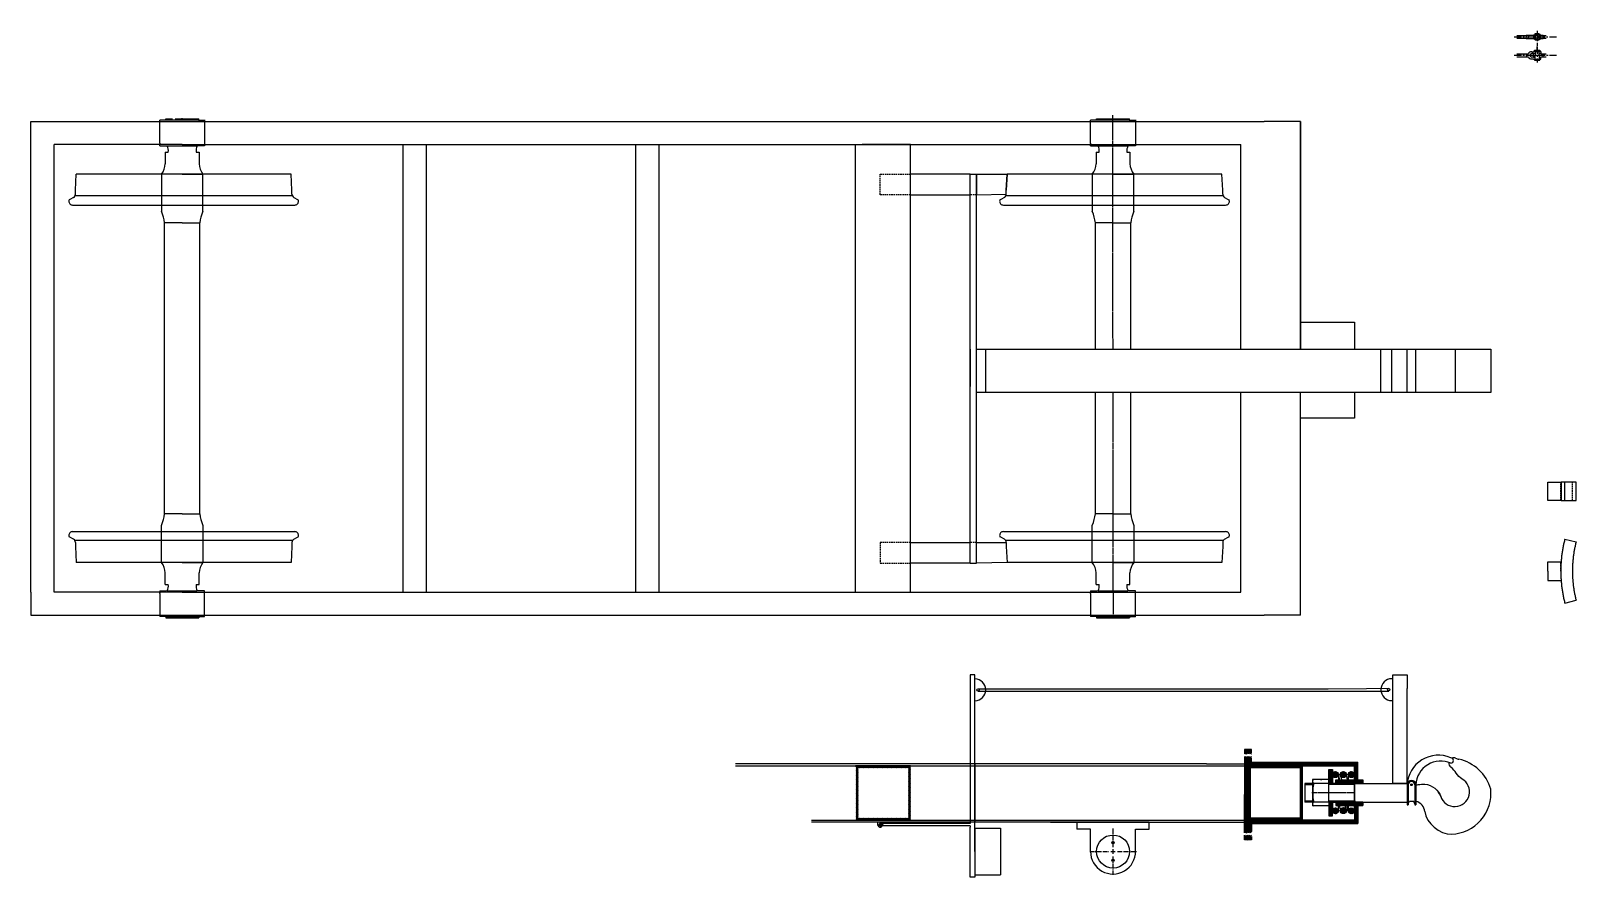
# Model space of a CAD drawing. Header units: millimetres. Extents: x 0 to 32767, y -6628 to 8132.
# Drawn here: x 26127 to 32767, y 2219 to 5857 of the extents above; entities that cross this region are included whole.
import ezdxf

# ---------------------------------------------------------------- set-up
doc = ezdxf.new("R2010")
doc.units = ezdxf.units.MM
for name, pattern in [('ACISOTGL', [3, 2, -1]), ('ACISOWELD', [3, 2, -1]), ('AM_ISO02W050x2', [3.75, 3, -0.75]), ('AM_ISO08W050', [18, 12, -1.5, 3, -1.5]), ('Amconstr', [9999, 9999, 0]), ('CENTER', [50.8, 31.75, -6.35, 6.35, -6.35]), ('CENTER2', [28.575, 19.05, -3.175, 3.175, -3.175]), ('HIDDEN', [9.525, 6.35, -3.175])]:
    doc.linetypes.add(name, pattern=pattern)
doc.layers.add('AM_7', color=4, linetype='AM_ISO08W050', lineweight=25)
doc.layers.add('AM_8', color=1, linetype='Continuous', lineweight=25)
pattern_1 = [(45, (23104.103, 2191.581), (-2.8284271, 2.8284271), [])]

# ---------------------------------------------------------------- blocks, each defined once
blk = doc.blocks.new('*U53')
at = {"color": 0, "linetype": 'CENTER2', "transparency": 16777216}
for p, q in [((0, 19.3), (0, 100.2)), ((-100.2, 0), (-19.3, 0)), ((19.3, 0), (100.2, 0)), ((0, -100.2), (0, -19.3))]:
    blk.add_line(p, q, dxfattribs=at)
at = {"color": 0, "linetype": 'Continuous', "transparency": 16777216}
for p, q in [((-9.7, 0), (9.7, 0)), ((0, -9.7), (0, 9.7))]:
    blk.add_line(p, q, dxfattribs=at)
blk = doc.blocks.new('*U52')
at = {"color": 0, "linetype": 'CENTER2', "transparency": 16777216}
for p, q in [((-13.5, 0), (-2, 0)), ((0, 2), (0, 13.5)), ((2, 0), (13.5, 0)), ((0, -13.5), (0, -2))]:
    blk.add_line(p, q, dxfattribs=at)
at = {"color": 0, "linetype": 'Continuous', "transparency": 16777216}
for p, q in [((-1, 0), (1, 0)), ((0, -1), (0, 1))]:
    blk.add_line(p, q, dxfattribs=at)

msp = doc.modelspace()

# ---------------------------------------------------------------- hatches: boundary and pattern name
at = {"layer": 'AM_8', "true_color": 0x136734}
h = msp.add_hatch(dxfattribs=at)
h.set_pattern_fill('_U', color=116, scale=4, angle=138, style=0, pattern_type=0)
h.set_pattern_definition([(138, (23197.35, 2243.925), (-2.6765224, -2.9725793), [])])
h.paths.add_polyline_path([(31357.577, 2768.167), (31342.577, 2768.167), (31342.577, 2748.723), (31357.577, 2748.723)])
h.paths.add_polyline_path([(31357.577, 2399.01), (31342.577, 2399.01), (31342.577, 2379.567), (31357.577, 2379.567)])
h.paths.add_polyline_path([(31342.577, 2737.61), (31342.577, 2410.123), (31357.577, 2410.123), (31357.577, 2737.61)])
h = msp.add_hatch(dxfattribs=at)
h.set_pattern_fill('_U', color=116, scale=4, angle=45, style=0, pattern_type=0)
h.set_pattern_definition([(45, (17847.157, 2302.8926), (-2.8284271, 2.8284271), [])])
h.paths.add_polyline_path([(31814.277, 2637.067), (31734.811, 2637.067), (31734.811, 2622.067), (31814.277, 2622.067)], flags=17)
h.paths.add_polyline_path([(31814.277, 2542.067), (31734.811, 2542.067), (31734.811, 2527.135), (31814.277, 2527.135), (31814.277, 2528.217)])
h.paths.add_polyline_path([(31372.577, 2768.167), (31357.577, 2768.167), (31357.577, 2748.723), (31368.949, 2748.723), (31370.763, 2748.723), (31372.577, 2748.723), (31372.577, 2754.089)])
h.paths.add_polyline_path([(31372.577, 2393.645), (31372.577, 2399.01), (31370.763, 2399.01), (31368.949, 2399.01), (31357.577, 2399.01), (31357.577, 2379.567), (31372.577, 2379.567)])
h.paths.add_polyline_path([(31829.291, 2527.135), (31851.332, 2527.135), (31851.332, 2542.067), (31814.277, 2542.067), (31814.277, 2491.067), (31814.277, 2465.267), (31591.177, 2465.267), (31586.877, 2465.267), (31357.577, 2465.267), (31357.577, 2410.123), (31368.949, 2410.123), (31370.763, 2410.123), (31372.577, 2410.123), (31372.577, 2415.489), (31372.577, 2450.267), (31829.291, 2450.267)])
h.paths.add_polyline_path([(31814.277, 2698.067), (31814.277, 2622.067), (31814.291, 2622.067), (31851.332, 2622.067), (31851.332, 2637.067), (31829.291, 2637.067), (31829.291, 2713.07), (31372.577, 2713.07), (31372.577, 2737.61), (31357.577, 2737.61), (31357.577, 2698.067)])
at = {"layer": 'AM_8'}
h = msp.add_hatch(dxfattribs=at)
h.set_pattern_fill('_U', color=256, scale=2.5, angle=45, style=0, pattern_type=0)
h.set_pattern_definition([(45, (16162.57, 2301.875), (-1.76776695, 1.76776695), [])])
h.paths.add_polyline_path([(29672.99, 2464.249), (29677.29, 2464.249), (29850.69, 2464.249), (29906.59, 2464.249), (29906.59, 2697.049), (29672.99, 2697.049)])
h.paths.add_polyline_path([(29897.99, 2472.849), (29681.59, 2472.849), (29681.59, 2689.249), (29897.99, 2689.249)], flags=16)
h = msp.add_hatch(dxfattribs=at)
h.set_pattern_fill('_U', color=256, scale=2.5, angle=45, style=0, pattern_type=0)
h.set_pattern_definition([(45, (17847.1571, 2302.8926), (-1.76776695, 1.76776695), [])])
h.paths.add_polyline_path([(31357.577, 2465.267), (31361.877, 2465.267), (31535.277, 2465.267), (31591.177, 2465.267), (31591.177, 2698.067), (31357.577, 2698.067)])
h.paths.add_polyline_path([(31582.577, 2473.867), (31366.177, 2473.867), (31366.177, 2690.267), (31582.577, 2690.267)], flags=16)
h = msp.add_hatch(dxfattribs=at)
h.set_pattern_fill('_U', color=256, scale=2.5, angle=45, style=0, pattern_type=0)
h.set_pattern_definition([(45, (23104.103, 2191.581), (-1.76776695, 1.76776695), [])])
h.paths.add_polyline_path([(31719.811, 2542.067), (31704.811, 2542.067), (31704.811, 2482.067), (31719.811, 2482.067)])
h.paths.add_polyline_path([(31704.811, 2682.067), (31704.811, 2622.067), (31713.811, 2622.067), (31719.811, 2622.067), (31719.811, 2682.067)])
h = msp.add_hatch(dxfattribs=at)
h.set_pattern_fill('_U', color=256, scale=4, angle=45, style=0, pattern_type=0)
h.set_pattern_definition(pattern_1)
edge = h.paths.add_edge_path()
edge.add_arc((31732.811, 2660.067), 13, 180, 537.0774506)
edge.add_arc((31732.811, 2660.067), 13, 177.0774506, 180)
h = msp.add_hatch(dxfattribs=at)
h.set_pattern_fill('_U', color=256, scale=4, angle=45, style=0, pattern_type=0)
h.set_pattern_definition(pattern_1)
edge = h.paths.add_edge_path()
edge.add_arc((31767.044, 2660.067), 13, 191.4591559, 513.5953987)
edge.add_arc((31767.044, 2660.067), 13, 153.5953987, 191.4591559)
edge = h.paths.add_edge_path()
edge.add_arc((31801.277, 2660.067), 13, 0, 360)
edge = h.paths.add_edge_path()
edge.add_arc((31801.277, 2504.067), 13, 0, 360)
edge = h.paths.add_edge_path()
edge.add_arc((31767.044, 2505.217), 13, 0, 360)
edge = h.paths.add_edge_path()
edge.add_arc((31732.811, 2504.067), 13, 0, 360)

# ---------------------------------------------------------------- linework, layer by layer
at = {"linetype": 'CENTER'}
for p, q in [((32599.652, 5857.326), (32599.652, 5792.639)), ((32500.373, 5831.82), (32683.199, 5831.82)), ((32599.845, 5773.76), (32599.845, 5789.843)), ((32599.845, 5789.843), (32599.845, 5722.03)), ((32500.567, 5752.278), (32683.393, 5752.278)), ((32587.845, 5768.778), (32587.845, 5773.76)), ((32587.845, 5773.76), (32611.845, 5773.76)), ((32587.845, 5735.778), (32587.845, 5730.795)), ((32587.845, 5730.795), (32611.845, 5730.795)), ((32591.845, 5768.778), (32591.845, 5752.278)), ((32591.845, 5752.278), (32607.845, 5752.278)), ((32591.845, 5735.778), (32591.845, 5752.278)), ((32591.845, 5752.278), (32607.845, 5752.278)), ((32607.845, 5752.278), (32607.845, 5768.778)), ((32607.845, 5752.278), (32607.845, 5735.778)), ((32611.845, 5773.76), (32611.845, 5768.778)), ((32611.845, 5730.795), (32611.845, 5735.778))]:
    msp.add_line(p, q, dxfattribs=at)
for p, q in [((32511.928, 5837.82), (32553.308, 5837.82)), ((32511.928, 5825.82), (32553.308, 5825.82)), ((32553.308, 5838.42), (32562.109, 5838.42)), ((32553.308, 5838.42), (32553.308, 5831.82)), ((32553.308, 5825.22), (32553.308, 5831.82)), ((32553.308, 5825.22), (32562.109, 5825.22)), ((32562.109, 5838.42), (32562.109, 5831.82)), ((32562.109, 5838.42), (32585.076, 5838.42)), ((32562.109, 5825.22), (32562.109, 5831.82)), ((32562.109, 5825.22), (32585.076, 5825.22)), ((32614.227, 5838.42), (32625.54, 5838.42)), ((32614.227, 5825.22), (32625.54, 5825.22)), ((32625.54, 5838.42), (32625.54, 5831.82)), ((32625.54, 5831.82), (32625.54, 5837.82)), ((32625.54, 5837.82), (32638.19, 5837.82)), ((32625.54, 5825.22), (32625.54, 5831.82)), ((32625.54, 5831.82), (32625.54, 5825.82)), ((32625.54, 5825.82), (32638.19, 5825.82)), ((32512.122, 5758.278), (32553.502, 5758.278)), ((32512.122, 5746.278), (32553.502, 5746.278)), ((32553.502, 5752.278), (32553.502, 5758.878)), ((32553.502, 5758.878), (32562.302, 5758.878)), ((32553.502, 5752.278), (32553.502, 5745.678)), ((32553.502, 5745.678), (32562.302, 5745.678)), ((32576.327, 5767.778), (32583.845, 5767.778)), ((32583.845, 5759.778), (32576.327, 5759.778)), ((32583.845, 5744.778), (32576.327, 5744.778)), ((32576.327, 5736.778), (32583.845, 5736.778)), ((32583.845, 5767.778), (32583.845, 5768.778)), ((32583.845, 5768.778), (32615.845, 5768.778)), ((32583.845, 5752.278), (32583.845, 5759.778)), ((32583.845, 5759.778), (32591.845, 5759.778)), ((32583.845, 5752.278), (32583.845, 5744.778)), ((32583.845, 5744.778), (32591.845, 5744.778)), ((32583.845, 5736.778), (32583.845, 5735.778)), ((32583.845, 5735.778), (32615.845, 5735.778)), ((32607.845, 5759.778), (32615.845, 5759.778)), ((32607.845, 5744.778), (32615.845, 5744.778)), ((32615.845, 5768.778), (32615.845, 5759.778)), ((32617.499, 5758.878), (32615.845, 5759.778)), ((32617.499, 5745.678), (32615.845, 5744.778)), ((32615.845, 5735.778), (32615.845, 5744.778)), ((32617.499, 5758.878), (32625.734, 5758.878)), ((32617.499, 5745.678), (32625.734, 5745.678)), ((32625.734, 5758.878), (32625.734, 5752.278)), ((32625.734, 5758.278), (32638.384, 5758.278)), ((32625.734, 5745.678), (32625.734, 5752.278)), ((32625.734, 5746.278), (32638.384, 5746.278)), ((26127.217, 3444.827), (26127.217, 5468.117)), ((26127.217, 5468.117), (26873.883, 5468.117)), ((26707.34, 5473.59), (26680.92, 5473.59)), ((26680.92, 5462.59), (26680.92, 5473.59)), ((26707.34, 5473.59), (26680.92, 5473.59)), ((26680.92, 5462.59), (26680.92, 5473.59)), ((26680.92, 5374.59), (26680.92, 5462.59)), ((26706.34, 5474.59), (26706.34, 5479.59)), ((26706.34, 5479.59), (26736.125, 5479.59)), ((26706.34, 5474.59), (26706.34, 5479.59)), ((26706.34, 5479.59), (26736.125, 5479.59)), ((26706.34, 5474.59), (26713.026, 5474.59)), ((26706.34, 5474.59), (26713.026, 5474.59)), ((26713.026, 5473.59), (26707.34, 5473.584)), ((26841.654, 5473.59), (26707.34, 5473.584)), ((26713.026, 5474.59), (26737.871, 5474.59)), ((26713.026, 5474.59), (26737.871, 5474.59)), ((26713.026, 5473.584), (26713.026, 5474.59)), ((26713.09, 5474.59), (26737.871, 5474.59)), ((26713.09, 5474.59), (26737.871, 5474.59)), ((26713.09, 5474.59), (26737.871, 5474.59)), ((26713.09, 5474.59), (26737.871, 5474.59)), ((26737.871, 5474.59), (26738.665, 5474.59)), ((26737.871, 5474.59), (26738.665, 5474.59)), ((26745.015, 5475.59), (26745.809, 5475.59)), ((26745.015, 5475.59), (26745.809, 5475.59)), ((26745.015, 5474.59), (26745.809, 5474.59)), ((26745.015, 5474.59), (26745.809, 5474.59)), ((26745.809, 5474.59), (26841.59, 5474.59)), ((26745.809, 5474.59), (26841.59, 5474.59)), ((26745.809, 5474.59), (26848.327, 5474.59)), ((26745.809, 5474.59), (26841.59, 5474.59)), ((26745.809, 5474.59), (26841.59, 5474.59)), ((26745.809, 5474.59), (26848.327, 5474.59)), ((26746.841, 5480.59), (26747.555, 5480.59)), ((26747.555, 5479.59), (26777.34, 5479.59)), ((26747.555, 5479.59), (26777.34, 5479.59)), ((26777.34, 5480.59), (26777.34, 5481.484)), ((26777.34, 5480.59), (26777.34, 5481.484)), ((26777.34, 5479.59), (26848.327, 5479.59)), ((26777.34, 5479.59), (26848.327, 5479.59)), ((26777.34, 5474.59), (26777.34, 5475.59)), ((26777.34, 5474.59), (26777.34, 5475.59)), ((26847.332, 5473.59), (26841.654, 5473.59)), ((26847.332, 5473.59), (26841.654, 5473.59)), ((26847.329, 5473.617), (26873.76, 5473.644)), ((26847.329, 5473.617), (26873.76, 5473.644)), ((26848.327, 5474.59), (26848.327, 5479.59)), ((26848.327, 5474.59), (26848.327, 5479.59)), ((26853.343, 5470.34), (26853.346, 5470.34)), ((26853.343, 5470.34), (26853.346, 5470.34)), ((26873.76, 5474.59), (26873.76, 5362.59)), ((26873.76, 5474.59), (26873.76, 5362.59)), ((26873.76, 5468.117), (31427.217, 5468.117)), ((30707.34, 5473.59), (30680.92, 5473.59)), ((30680.92, 5462.59), (30680.92, 5473.59)), ((30707.34, 5473.59), (30680.92, 5473.59)), ((30680.92, 5462.59), (30680.92, 5473.59)), ((30680.92, 5374.59), (30680.92, 5462.59)), ((30706.34, 5474.59), (30706.34, 5479.59)), ((30706.34, 5479.59), (30736.125, 5479.59)), ((30706.34, 5474.59), (30706.34, 5479.59)), ((30706.34, 5479.59), (30747.555, 5479.59)), ((30706.34, 5474.59), (30713.026, 5474.59)), ((30706.34, 5474.59), (30713.026, 5474.59)), ((30713.026, 5473.59), (30707.34, 5473.584)), ((30841.654, 5473.59), (30707.34, 5473.584)), ((30713.026, 5474.59), (30737.871, 5474.59)), ((30713.026, 5474.59), (30737.871, 5474.59)), ((30713.026, 5473.584), (30713.026, 5474.59)), ((30713.09, 5474.59), (30737.871, 5474.59)), ((30713.09, 5474.59), (30737.871, 5474.59)), ((30713.09, 5474.59), (30737.871, 5474.59)), ((30713.09, 5474.59), (30737.871, 5474.59)), ((30737.871, 5474.59), (30738.665, 5474.59)), ((30737.871, 5474.59), (30745.015, 5474.59)), ((30745.015, 5474.59), (30745.809, 5474.59)), ((30745.015, 5474.59), (30745.809, 5474.59)), ((30745.809, 5474.59), (30841.59, 5474.59)), ((30745.809, 5474.59), (30841.59, 5474.59)), ((30745.809, 5474.59), (30848.327, 5474.59)), ((30745.809, 5474.59), (30841.59, 5474.59)), ((30745.809, 5474.59), (30841.59, 5474.59)), ((30745.809, 5474.59), (30848.327, 5474.59)), ((30747.555, 5479.59), (30777.34, 5479.59)), ((30747.555, 5479.59), (30777.34, 5479.59)), ((30777.34, 5479.59), (30848.327, 5479.59)), ((30777.34, 5479.59), (30848.327, 5479.59)), ((30836.022, 5473.584), (30836.022, 5474.59)), ((30847.332, 5473.59), (30841.654, 5473.59)), ((30847.332, 5473.59), (30841.654, 5473.59)), ((30847.329, 5473.617), (30873.76, 5473.644)), ((30847.329, 5473.617), (30873.76, 5473.644)), ((30848.327, 5474.59), (30848.327, 5479.59)), ((30848.327, 5474.59), (30848.327, 5479.59)), ((30873.76, 5474.59), (30873.76, 5362.59)), ((30873.76, 5474.59), (30873.76, 5362.59)), ((31582.577, 5468.117), (31427.217, 5468.117)), ((31582.577, 5468.117), (31582.577, 4488.373)), ((31582.577, 4488.373), (31582.577, 5468.117)), ((26227.217, 3444.827), (26227.217, 5368.354)), ((26777.217, 5368.354), (26227.217, 5368.354)), ((26680.92, 5374.59), (26680.92, 5371.09)), ((26680.92, 5374.59), (26680.92, 5371.09)), ((26680.92, 5365.822), (26680.92, 5371.09)), ((26680.92, 5365.822), (26680.92, 5371.09)), ((26680.92, 5362.59), (26680.92, 5365.822)), ((26680.92, 5362.59), (26680.92, 5365.822)), ((26680.92, 5362.59), (26710.186, 5362.59)), ((26680.92, 5362.59), (26710.186, 5362.59)), ((26704.84, 5336.59), (26704.84, 5285.59)), ((26704.84, 5336.59), (26717.34, 5336.59)), ((26704.84, 5336.59), (26704.84, 5285.59)), ((26704.84, 5336.59), (26717.34, 5336.59)), ((26710.186, 5362.59), (26713.026, 5362.59)), ((26710.186, 5362.59), (26713.026, 5362.59)), ((26710.186, 5362.59), (26713.026, 5362.59)), ((26710.186, 5362.59), (26713.026, 5362.59)), ((26713.026, 5362.59), (26841.59, 5362.59)), ((26777.217, 5368.354), (27777.217, 5368.354)), ((26837.34, 5336.59), (26849.84, 5336.59)), ((26837.34, 5336.59), (26849.84, 5336.59)), ((26844.494, 5362.59), (26841.654, 5362.59)), ((26844.494, 5362.59), (26841.654, 5362.59)), ((26844.494, 5362.59), (26841.654, 5362.59)), ((26844.494, 5362.59), (26841.654, 5362.59)), ((26873.76, 5362.59), (26844.494, 5362.59)), ((26873.76, 5362.59), (26844.494, 5362.59)), ((26849.84, 5336.59), (26849.84, 5285.59)), ((26849.84, 5336.59), (26849.84, 5285.59)), ((27727.217, 3444.827), (27727.217, 5368.354)), ((27777.217, 5368.354), (28777.217, 5368.354)), ((27827.217, 3444.827), (27827.217, 5368.354)), ((28727.217, 3444.827), (28727.217, 5368.354)), ((28777.217, 5368.354), (29777.217, 5368.354)), ((28827.217, 3444.827), (28827.217, 5368.354)), ((29671.315, 3444.827), (29671.315, 5368.354)), ((29906.968, 5368.354), (29699.168, 5368.354)), ((29777.217, 5368.354), (30777.217, 5368.354)), ((29906.968, 3444.827), (29906.968, 5368.354)), ((30680.92, 5374.59), (30680.92, 5371.09)), ((30680.92, 5374.59), (30680.92, 5371.09)), ((30680.92, 5365.822), (30680.92, 5371.09)), ((30680.92, 5365.822), (30680.92, 5371.09)), ((30680.92, 5362.59), (30680.92, 5365.822)), ((30680.92, 5362.59), (30680.92, 5365.822)), ((30680.92, 5362.59), (30710.186, 5362.59)), ((30680.92, 5362.59), (30710.186, 5362.59)), ((30704.84, 5336.59), (30704.84, 5285.59)), ((30704.84, 5336.59), (30717.34, 5336.59)), ((30704.84, 5336.59), (30704.84, 5285.59)), ((30704.84, 5336.59), (30717.34, 5336.59)), ((30710.186, 5362.59), (30713.026, 5362.59)), ((30710.186, 5362.59), (30713.026, 5362.59)), ((30710.186, 5362.59), (30713.026, 5362.59)), ((30710.186, 5362.59), (30713.026, 5362.59)), ((30713.026, 5362.59), (30841.59, 5362.59)), ((30777.217, 5368.354), (31327.217, 5368.354)), ((30837.34, 5336.59), (30849.84, 5336.59)), ((30837.34, 5336.59), (30849.84, 5336.59)), ((30844.494, 5362.59), (30841.654, 5362.59)), ((30844.494, 5362.59), (30841.654, 5362.59)), ((30844.494, 5362.59), (30841.654, 5362.59)), ((30844.494, 5362.59), (30841.654, 5362.59)), ((30873.76, 5362.59), (30844.494, 5362.59)), ((30873.76, 5362.59), (30844.494, 5362.59)), ((30849.84, 5336.59), (30849.84, 5285.59)), ((30849.84, 5336.59), (30849.84, 5285.59)), ((31327.217, 4488.373), (31327.217, 5368.354)), ((26318.54, 5172.09), (26322.012, 5241.59)), ((26318.54, 5172.09), (26322.012, 5241.59)), ((27245.368, 5241.59), (26322.012, 5241.59)), ((27245.368, 5241.59), (26322.012, 5241.59)), ((26688.34, 5241.59), (26688.34, 5081.59)), ((26777.34, 5241.59), (26688.34, 5241.59)), ((26688.34, 5241.59), (26688.34, 5081.59)), ((26777.34, 5241.59), (26688.34, 5241.59)), ((26777.34, 5241.59), (26866.34, 5241.59)), ((26777.34, 5241.59), (26866.34, 5241.59)), ((26866.34, 5081.59), (26866.34, 5241.59)), ((26866.34, 5081.59), (26866.34, 5241.59)), ((27248.84, 5172.09), (27245.368, 5241.59)), ((27248.84, 5172.09), (27245.368, 5241.59)), ((30163.72, 5241.59), (29906.968, 5241.59)), ((30163.72, 3569.284), (30163.72, 5241.59)), ((30163.72, 5241.59), (30190.322, 5241.59)), ((30190.322, 3569.284), (30190.322, 5241.59)), ((30190.322, 5241.59), (30322.012, 5241.59)), ((30190.322, 5241.59), (30190.322, 5153.19)), ((30318.54, 5172.09), (30322.012, 5241.59)), ((30318.54, 5172.09), (30322.012, 5241.59)), ((30322.012, 5241.59), (30318.54, 5172.09)), ((31245.368, 5241.59), (30322.012, 5241.59)), ((31245.368, 5241.59), (30322.012, 5241.59)), ((30688.34, 5241.59), (30688.34, 5081.59)), ((30777.34, 5241.59), (30688.34, 5241.59)), ((30688.34, 5241.59), (30688.34, 5081.59)), ((30777.34, 5241.59), (30688.34, 5241.59)), ((30777.34, 5241.59), (30866.34, 5241.59)), ((30777.34, 5241.59), (30866.34, 5241.59)), ((30866.34, 5081.59), (30866.34, 5241.59)), ((30866.34, 5081.59), (30866.34, 5241.59)), ((31248.84, 5172.09), (31245.368, 5241.59)), ((31248.84, 5172.09), (31245.368, 5241.59)), ((26294.622, 5132.451), (26291.476, 5130.635)), ((26294.622, 5132.451), (26291.476, 5130.635)), ((26310.54, 5141.641), (26294.622, 5132.451)), ((26310.54, 5141.641), (26294.622, 5132.451)), ((27250.984, 5147.498), (26316.397, 5147.498)), ((27250.984, 5147.498), (26316.397, 5147.498)), ((26318.54, 5155.498), (26318.54, 5172.09)), ((26318.54, 5155.498), (26318.54, 5172.09)), ((27248.84, 5155.498), (27248.84, 5172.09)), ((27248.84, 5155.498), (27248.84, 5172.09)), ((27256.84, 5141.641), (27272.759, 5132.451)), ((27256.84, 5141.641), (27272.759, 5132.451)), ((27272.759, 5132.451), (27275.904, 5130.635)), ((27272.759, 5132.451), (27275.904, 5130.635)), ((27277.34, 5124.695), (27277.34, 5124.59)), ((27277.34, 5124.695), (27277.34, 5124.59)), ((29906.968, 5153.19), (30163.72, 5153.19)), ((30190.322, 5153.19), (30318.54, 5155.498)), ((30294.622, 5132.451), (30291.476, 5130.635)), ((30294.622, 5132.451), (30291.476, 5130.635)), ((30310.54, 5141.641), (30294.622, 5132.451)), ((30310.54, 5141.641), (30294.622, 5132.451)), ((31250.984, 5147.498), (30316.397, 5147.498)), ((31250.984, 5147.498), (30316.397, 5147.498)), ((30318.54, 5155.498), (30318.54, 5172.09)), ((30318.54, 5155.498), (30318.54, 5172.09)), ((31248.84, 5155.498), (31248.84, 5172.09)), ((31248.84, 5155.498), (31248.84, 5172.09)), ((31256.84, 5141.641), (31272.759, 5132.451)), ((31256.84, 5141.641), (31272.759, 5132.451)), ((31272.759, 5132.451), (31275.904, 5130.635)), ((31272.759, 5132.451), (31275.904, 5130.635)), ((31277.34, 5124.695), (31277.34, 5124.59)), ((31277.34, 5124.695), (31277.34, 5124.59)), ((26306.04, 5108.59), (27261.34, 5108.59)), ((26306.04, 5108.59), (27261.34, 5108.59)), ((30306.04, 5108.59), (31261.34, 5108.59)), ((30306.04, 5108.59), (31261.34, 5108.59)), ((26701.34, 3781.59), (26701.34, 5031.59)), ((26777.34, 5031.59), (26701.34, 5031.59)), ((26701.34, 3781.59), (26701.34, 5031.59)), ((26777.34, 5031.59), (26701.34, 5031.59)), ((26777.34, 5031.59), (26853.34, 5031.59)), ((26777.34, 5031.59), (26853.34, 5031.59)), ((26853.34, 3781.59), (26853.34, 5031.59)), ((26853.34, 3781.59), (26853.34, 5031.59)), ((30777.34, 5031.59), (30701.34, 5031.59)), ((30777.34, 5031.59), (30701.34, 5031.59)), ((30701.34, 4488.373), (30701.34, 5031.59)), ((30701.34, 4488.373), (30701.34, 5031.59)), ((30777.34, 5031.59), (30853.34, 5031.59)), ((30777.34, 5031.59), (30853.34, 5031.59)), ((30853.34, 4488.373), (30853.34, 5031.59)), ((30853.34, 4488.373), (30853.34, 5031.59)), ((31582.577, 4605.539), (31814.277, 4605.539)), ((31582.577, 4488.373), (31582.577, 4605.539)), ((31814.277, 4605.539), (31814.277, 4488.373)), ((29906.968, 4406.604), (29906.968, 4488.373)), ((30163.72, 4488.373), (30163.72, 4327.994)), ((30190.322, 4406.567), (30190.322, 4488.373)), ((30190.322, 4488.373), (32040.564, 4488.373)), ((30230.35, 4302.968), (30230.35, 4488.373)), ((31928.798, 4302.968), (31928.798, 4488.373)), ((31975.55, 4302.968), (31975.55, 4488.373)), ((32040.564, 4488.373), (32040.564, 4302.968)), ((32040.564, 4488.373), (32400.305, 4488.373)), ((32079.234, 4302.968), (32079.234, 4488.373)), ((32249.108, 4302.968), (32249.108, 4488.373)), ((32400.305, 4488.373), (32400.305, 4302.968)), ((32040.564, 4302.968), (30190.322, 4302.968)), ((30701.34, 3781.59), (30701.34, 4302.968)), ((30701.34, 3781.59), (30701.34, 4302.968)), ((30853.34, 3781.59), (30853.34, 4302.968)), ((30853.34, 3781.59), (30853.34, 4302.968)), ((31327.217, 3444.827), (31327.217, 4302.968)), ((31582.577, 3345.063), (31582.577, 4302.968)), ((31582.577, 4191.75), (31582.577, 4302.968)), ((31814.277, 4302.968), (31814.277, 4191.75)), ((32400.305, 4302.968), (32040.564, 4302.968)), ((31814.277, 4191.75), (31582.577, 4191.75)), ((26688.34, 3571.59), (26688.34, 3731.59)), ((26688.34, 3571.59), (26688.34, 3731.59)), ((26777.34, 3781.59), (26701.34, 3781.59)), ((26777.34, 3781.59), (26701.34, 3781.59)), ((26777.34, 3781.59), (26853.34, 3781.59)), ((26777.34, 3781.59), (26853.34, 3781.59)), ((26866.34, 3731.59), (26866.34, 3571.59)), ((26866.34, 3731.59), (26866.34, 3571.59)), ((30688.34, 3571.59), (30688.34, 3731.59)), ((30688.34, 3571.59), (30688.34, 3731.59)), ((30777.34, 3781.59), (30701.34, 3781.59)), ((30777.34, 3781.59), (30701.34, 3781.59)), ((30777.34, 3781.59), (30853.34, 3781.59)), ((30777.34, 3781.59), (30853.34, 3781.59)), ((30866.34, 3731.59), (30866.34, 3571.59)), ((30866.34, 3731.59), (30866.34, 3571.59)), ((26294.622, 3680.729), (26291.476, 3682.545)), ((26294.622, 3680.729), (26291.476, 3682.545)), ((26310.54, 3671.539), (26294.622, 3680.729)), ((26310.54, 3671.539), (26294.622, 3680.729)), ((26306.04, 3704.59), (27261.34, 3704.59)), ((26306.04, 3704.59), (27261.34, 3704.59)), ((27250.984, 3665.682), (26316.397, 3665.682)), ((27250.984, 3665.682), (26316.397, 3665.682)), ((26318.54, 3657.682), (26318.54, 3641.09)), ((26318.54, 3657.682), (26318.54, 3641.09)), ((27248.84, 3657.682), (27248.84, 3641.09)), ((27248.84, 3657.682), (27248.84, 3641.09)), ((27256.84, 3671.539), (27272.759, 3680.729)), ((27256.84, 3671.539), (27272.759, 3680.729)), ((27272.759, 3680.729), (27275.904, 3682.545)), ((27272.759, 3680.729), (27275.904, 3682.545)), ((27277.34, 3688.485), (27277.34, 3688.59)), ((27277.34, 3688.485), (27277.34, 3688.59)), ((29906.968, 3569.284), (29906.968, 3657.682)), ((29906.968, 3657.682), (30163.72, 3657.682)), ((30190.322, 3569.284), (30190.322, 3657.682)), ((30190.322, 3657.682), (30318.54, 3657.682)), ((30294.622, 3680.729), (30291.476, 3682.545)), ((30294.622, 3680.729), (30291.476, 3682.545)), ((30310.54, 3671.539), (30294.622, 3680.729)), ((30310.54, 3671.539), (30294.622, 3680.729)), ((30306.04, 3704.59), (31261.34, 3704.59)), ((30306.04, 3704.59), (31261.34, 3704.59)), ((31250.984, 3665.682), (30316.397, 3665.682)), ((31250.984, 3665.682), (30316.397, 3665.682)), ((30318.54, 3657.682), (30318.54, 3641.09)), ((30318.54, 3657.682), (30318.54, 3641.09)), ((31248.84, 3657.682), (31248.84, 3641.09)), ((31248.84, 3657.682), (31248.84, 3641.09)), ((31256.84, 3671.539), (31272.759, 3680.729)), ((31256.84, 3671.539), (31272.759, 3680.729)), ((31272.759, 3680.729), (31275.904, 3682.545)), ((31272.759, 3680.729), (31275.904, 3682.545)), ((31277.34, 3688.485), (31277.34, 3688.59)), ((31277.34, 3688.485), (31277.34, 3688.59)), ((26318.54, 3641.09), (26322.012, 3571.59)), ((26318.54, 3641.09), (26322.012, 3571.59)), ((27248.84, 3641.09), (27245.368, 3571.59)), ((27248.84, 3641.09), (27245.368, 3571.59)), ((30318.54, 3641.09), (30322.012, 3571.59)), ((30318.54, 3641.09), (30322.012, 3571.59)), ((31248.84, 3641.09), (31245.368, 3571.59)), ((31248.84, 3641.09), (31245.368, 3571.59)), ((27245.368, 3571.59), (26322.012, 3571.59)), ((27245.368, 3571.59), (26322.012, 3571.59)), ((26777.34, 3571.59), (26688.34, 3571.59)), ((26777.34, 3571.59), (26688.34, 3571.59)), ((26704.84, 3476.59), (26704.84, 3527.59)), ((26704.84, 3476.59), (26704.84, 3527.59)), ((26777.34, 3571.59), (26866.34, 3571.59)), ((26777.34, 3571.59), (26866.34, 3571.59)), ((26849.84, 3476.59), (26849.84, 3527.59)), ((26849.84, 3476.59), (26849.84, 3527.59)), ((30163.72, 3569.284), (29906.968, 3569.284)), ((30163.72, 3569.284), (30190.322, 3569.284)), ((30322.012, 3571.59), (30190.322, 3569.284)), ((31245.368, 3571.59), (30322.012, 3571.59)), ((31245.368, 3571.59), (30322.012, 3571.59)), ((30777.34, 3571.59), (30688.34, 3571.59)), ((30777.34, 3571.59), (30688.34, 3571.59)), ((30704.84, 3476.59), (30704.84, 3527.59)), ((30704.84, 3476.59), (30704.84, 3527.59)), ((30777.34, 3571.59), (30866.34, 3571.59)), ((30777.34, 3571.59), (30866.34, 3571.59)), ((30849.84, 3476.59), (30849.84, 3527.59)), ((30849.84, 3476.59), (30849.84, 3527.59)), ((26704.84, 3476.59), (26717.34, 3476.59)), ((26704.84, 3476.59), (26717.34, 3476.59)), ((26837.34, 3476.59), (26849.84, 3476.59)), ((26837.34, 3476.59), (26849.84, 3476.59)), ((30704.84, 3476.59), (30717.34, 3476.59)), ((30704.84, 3476.59), (30717.34, 3476.59)), ((30837.34, 3476.59), (30849.84, 3476.59)), ((30837.34, 3476.59), (30849.84, 3476.59)), ((26127.217, 3444.827), (26127.217, 3345.063)), ((26777.217, 3444.827), (26227.217, 3444.827)), ((26680.92, 3450.59), (26710.186, 3450.59)), ((26680.92, 3450.59), (26680.92, 3447.358)), ((26680.92, 3450.59), (26710.186, 3450.59)), ((26680.92, 3450.59), (26680.92, 3447.358)), ((26680.92, 3447.358), (26680.92, 3442.09)), ((26680.92, 3447.358), (26680.92, 3442.09)), ((26680.92, 3438.59), (26680.92, 3442.09)), ((26680.92, 3438.59), (26680.92, 3442.09)), ((26680.92, 3438.59), (26680.92, 3350.59)), ((26713.026, 3450.59), (26841.59, 3450.59)), ((26777.217, 3444.827), (27777.217, 3444.827)), ((26873.76, 3450.59), (26844.494, 3450.59)), ((26873.76, 3450.59), (26844.494, 3450.59)), ((26873.76, 3339.537), (26873.76, 3450.59)), ((26873.76, 3339.537), (26873.76, 3450.59)), ((27777.217, 3444.827), (28777.217, 3444.827)), ((28777.217, 3444.827), (29777.217, 3444.827)), ((29777.217, 3444.827), (30777.217, 3444.827)), ((30680.92, 3450.59), (30710.186, 3450.59)), ((30680.92, 3450.59), (30680.92, 3447.358)), ((30680.92, 3450.59), (30710.186, 3450.59)), ((30680.92, 3450.59), (30680.92, 3447.358)), ((30680.92, 3447.358), (30680.92, 3442.09)), ((30680.92, 3447.358), (30680.92, 3442.09)), ((30680.92, 3438.59), (30680.92, 3442.09)), ((30680.92, 3438.59), (30680.92, 3442.09)), ((30680.92, 3438.59), (30680.92, 3350.59)), ((30713.026, 3450.59), (30841.59, 3450.59)), ((30777.217, 3444.827), (31327.217, 3444.827)), ((30873.76, 3450.59), (30844.494, 3450.59)), ((30873.76, 3450.59), (30844.494, 3450.59)), ((30873.76, 3338.59), (30873.76, 3450.59)), ((30873.76, 3338.59), (30873.76, 3450.59)), ((26127.217, 3345.063), (26873.883, 3345.063)), ((26680.92, 3350.59), (26680.92, 3339.59)), ((26680.92, 3350.59), (26680.92, 3339.59)), ((26707.34, 3339.59), (26680.92, 3339.59)), ((26707.34, 3339.59), (26680.92, 3339.59)), ((26706.34, 3338.59), (26713.026, 3338.59)), ((26706.34, 3338.59), (26706.34, 3333.59)), ((26706.34, 3338.59), (26713.026, 3338.59)), ((26706.34, 3338.59), (26706.34, 3333.59)), ((26706.34, 3333.59), (26736.125, 3333.59)), ((26706.34, 3333.59), (26747.555, 3333.59)), ((26713.026, 3339.59), (26707.34, 3339.597)), ((26841.654, 3339.59), (26707.34, 3339.597)), ((26713.026, 3339.596), (26713.026, 3338.59)), ((26713.026, 3338.59), (26737.871, 3338.59)), ((26713.026, 3338.59), (26737.871, 3338.59)), ((26713.09, 3338.59), (26737.871, 3338.59)), ((26713.09, 3338.59), (26737.871, 3338.59)), ((26713.09, 3338.59), (26737.871, 3338.59)), ((26713.09, 3338.59), (26737.871, 3338.59)), ((26737.871, 3338.59), (26738.665, 3338.59)), ((26737.871, 3338.59), (26745.015, 3338.59)), ((26745.015, 3338.59), (26745.809, 3338.59)), ((26745.015, 3338.59), (26745.809, 3338.59)), ((26745.809, 3338.59), (26841.59, 3338.59)), ((26745.809, 3338.59), (26841.59, 3338.59)), ((26745.809, 3338.59), (26848.327, 3338.59)), ((26745.809, 3338.59), (26841.59, 3338.59)), ((26745.809, 3338.59), (26841.59, 3338.59)), ((26747.555, 3333.59), (26777.34, 3333.59)), ((26747.555, 3333.59), (26777.34, 3333.59)), ((26777.34, 3333.59), (26848.327, 3333.59)), ((26777.34, 3333.59), (26848.327, 3333.59)), ((26847.332, 3339.59), (26841.654, 3339.59)), ((26847.332, 3339.59), (26841.654, 3339.59)), ((26847.329, 3339.563), (26873.76, 3339.537)), ((26847.329, 3339.563), (26873.76, 3339.537)), ((26848.327, 3338.59), (26848.327, 3333.59)), ((26848.327, 3338.59), (26848.327, 3333.59)), ((26873.76, 3345.063), (31427.217, 3345.063)), ((30680.92, 3350.59), (30680.92, 3339.59)), ((30680.92, 3350.59), (30680.92, 3339.59)), ((30707.34, 3339.59), (30680.92, 3339.59)), ((30707.34, 3339.59), (30680.92, 3339.59)), ((30706.34, 3338.59), (30713.026, 3338.59)), ((30706.34, 3338.59), (30706.34, 3333.59)), ((30706.34, 3338.59), (30713.026, 3338.59)), ((30706.34, 3338.59), (30706.34, 3333.59)), ((30706.34, 3333.59), (30736.125, 3333.59)), ((30706.34, 3333.59), (30747.555, 3333.59)), ((30713.026, 3339.59), (30707.34, 3339.597)), ((30841.654, 3339.59), (30707.34, 3339.597)), ((30713.026, 3339.596), (30713.026, 3338.59)), ((30713.026, 3338.59), (30737.871, 3338.59)), ((30713.026, 3338.59), (30737.871, 3338.59)), ((30713.09, 3338.59), (30737.871, 3338.59)), ((30713.09, 3338.59), (30737.871, 3338.59)), ((30713.09, 3338.59), (30737.871, 3338.59)), ((30713.09, 3338.59), (30737.871, 3338.59)), ((30737.871, 3338.59), (30738.665, 3338.59)), ((30737.871, 3338.59), (30745.015, 3338.59)), ((30745.015, 3338.59), (30745.809, 3338.59)), ((30745.015, 3338.59), (30745.809, 3338.59)), ((30745.809, 3338.59), (30841.59, 3338.59)), ((30745.809, 3338.59), (30841.59, 3338.59)), ((30745.809, 3338.59), (30848.327, 3338.59)), ((30745.809, 3338.59), (30841.59, 3338.59)), ((30745.809, 3338.59), (30841.59, 3338.59)), ((30745.809, 3338.59), (30848.327, 3338.59)), ((30747.555, 3333.59), (30777.34, 3333.59)), ((30747.555, 3333.59), (30777.34, 3333.59)), ((30777.34, 3338.59), (30777.34, 3337.59)), ((30777.34, 3338.59), (30777.34, 3337.59)), ((30777.34, 3333.59), (30848.327, 3333.59)), ((30777.34, 3333.59), (30848.327, 3333.59)), ((30777.34, 3332.59), (30777.34, 3331.696)), ((30777.34, 3332.59), (30777.34, 3331.696)), ((30836.022, 3339.596), (30836.022, 3338.59)), ((30847.332, 3339.59), (30841.654, 3339.59)), ((30847.332, 3339.59), (30841.654, 3339.59)), ((30847.329, 3339.563), (30873.76, 3339.537)), ((30847.329, 3339.563), (30873.76, 3339.537)), ((30848.327, 3338.59), (30848.327, 3333.59)), ((30848.327, 3338.59), (30848.327, 3333.59)), ((31582.577, 3345.063), (31427.217, 3345.063)), ((30183.72, 3089.233), (30163.72, 3089.233)), ((30163.72, 3089.233), (30163.72, 2705.649)), ((30183.72, 2705.649), (30183.72, 3089.233)), ((31979.485, 3019.233), (31979.485, 3089.233)), ((31979.485, 3089.233), (32041.283, 3089.233)), ((32041.283, 3089.233), (32041.283, 3029.417)), ((30183.72, 2444.233), (30183.72, 3024.233)), ((30197.221, 3029.233), (31702.323, 3029.233)), ((30197.221, 3019.233), (31692.323, 3019.233)), ((31692.323, 3019.233), (31856.482, 3019.233)), ((31702.323, 3029.233), (31866.481, 3030.251)), ((31856.482, 3019.233), (31961.848, 3019.233)), ((31866.481, 3030.251), (31961.848, 3030.842)), ((31979.485, 2621.247), (31979.485, 3019.233)), ((32041.485, 2621.247), (32041.283, 3029.417)), ((30183.72, 2897.441), (30183.72, 2907.441)), ((30183.72, 2907.441), (30183.921, 2907.441)), ((31357.577, 2768.167), (31342.577, 2768.167)), ((31342.577, 2768.167), (31342.577, 2748.723)), ((31342.577, 2737.61), (31342.577, 2573.867)), ((31372.577, 2768.167), (31357.577, 2768.167)), ((31357.577, 2768.167), (31357.577, 2748.723)), ((31357.577, 2737.61), (31357.577, 2429.601)), ((31372.577, 2754.089), (31372.577, 2768.167)), ((31372.577, 2713.07), (31372.577, 2732.245)), ((31178.419, 2705.649), (29154.953, 2705.649)), ((29154.953, 2697.049), (31178.419, 2697.049)), ((29154.953, 2697.049), (29906.968, 2697.049)), ((29906.968, 2697.049), (29671.315, 2697.049)), ((31178.419, 2705.649), (31342.577, 2705.649)), ((31178.419, 2697.049), (31342.577, 2697.049)), ((31357.577, 2410.123), (31357.577, 2718.133)), ((31357.577, 2703.167), (31357.577, 2579.867)), ((31591.177, 2698.067), (31357.577, 2698.067)), ((31366.177, 2690.267), (31582.577, 2690.267)), ((31366.177, 2690.267), (31366.177, 2579.867)), ((31372.577, 2713.07), (31829.291, 2713.07)), ((31582.577, 2473.867), (31582.577, 2690.267)), ((31582.577, 2685.967), (31582.577, 2690.267)), ((31582.577, 2582.067), (31582.577, 2690.267)), ((31582.577, 2582.067), (31582.577, 2685.967)), ((31591.177, 2465.267), (31591.177, 2698.067)), ((31591.177, 2698.067), (31814.277, 2698.067)), ((31704.811, 2622.067), (31704.811, 2682.067)), ((31704.811, 2682.067), (31719.811, 2682.067)), ((31719.811, 2682.067), (31719.811, 2622.067)), ((31719.811, 2660.101), (31719.811, 2677.931)), ((31719.811, 2673.067), (31719.811, 2647.067)), ((31719.811, 2622.067), (31719.811, 2660.101)), ((31752.072, 2637.067), (31745.811, 2660.067)), ((31745.811, 2660.067), (31745.811, 2637.067)), ((31784.922, 2637.067), (31780.02, 2659.278)), ((31788.277, 2660.067), (31788.277, 2637.067)), ((31814.277, 2637.067), (31814.277, 2698.067)), ((31814.277, 2491.067), (31814.277, 2674.217)), ((31829.291, 2637.067), (31829.291, 2713.07)), ((31601.167, 2622.067), (31601.187, 2542.067)), ((31634.811, 2622.058), (31601.167, 2622.05)), ((31704.811, 2639.16), (31634.811, 2639.16)), ((31634.811, 2639.16), (31634.811, 2525.042)), ((31669.332, 2622.067), (31639.809, 2622.06)), ((31704.811, 2622.067), (31639.811, 2622.067)), ((31669.332, 2639.16), (31674.332, 2639.16)), ((31704.811, 2622.067), (31674.332, 2622.067)), ((31704.811, 2622.067), (31704.811, 2622.067)), ((31719.811, 2622.067), (31704.811, 2622.067)), ((31704.811, 2542.067), (31704.811, 2622.067)), ((31719.811, 2622.067), (31713.811, 2622.067)), ((31719.811, 2622.067), (31719.811, 2647.067)), ((31719.811, 2622.067), (31719.811, 2647.067)), ((31719.811, 2622.067), (31725.342, 2622.067)), ((31814.291, 2622.067), (31719.811, 2622.067)), ((31719.811, 2622.067), (31734.811, 2622.067)), ((31734.811, 2622.067), (31734.811, 2637.067)), ((31734.811, 2637.067), (31814.291, 2637.067)), ((31754.807, 2655.678), (31758.916, 2637.067)), ((31788.277, 2621.866), (31788.233, 2622.067)), ((31788.277, 2622.067), (31788.277, 2621.866)), ((31814.291, 2622.067), (31819.291, 2622.067)), ((31814.291, 2622.067), (31851.681, 2622.067)), ((31814.291, 2622.067), (31814.291, 2542.067)), ((31816.791, 2622.067), (31851.681, 2622.067)), ((31829.291, 2637.067), (31851.332, 2637.067)), ((31851.332, 2637.067), (31851.332, 2622.067)), ((31851.332, 2622.067), (32026.134, 2621.233)), ((32041.485, 2621.247), (31979.485, 2621.247)), ((32026.134, 2621.233), (32041.483, 2621.233)), ((32026.483, 2621.233), (32041.483, 2621.233)), ((32031.643, 2621.233), (32041.483, 2621.233)), ((32041.134, 2616.233), (32041.134, 2530.233)), ((32046.134, 2616.233), (32046.134, 2546.233)), ((32074.234, 2616.233), (32074.234, 2544.757)), ((32079.234, 2616.233), (32079.234, 2544.757)), ((31342.577, 2410.123), (31342.577, 2573.867)), ((31357.577, 2579.867), (31357.577, 2567.867)), ((31357.577, 2567.867), (31357.577, 2444.567)), ((31366.177, 2579.867), (31366.177, 2567.867)), ((31366.177, 2567.867), (31366.177, 2473.867)), ((31634.811, 2542.058), (31601.187, 2542.05)), ((31704.811, 2525.042), (31634.811, 2525.042)), ((31674.332, 2542.068), (31639.799, 2542.06)), ((31704.882, 2542.067), (31674.332, 2542.067)), ((31704.811, 2542.067), (31704.811, 2482.067)), ((31719.811, 2542.067), (31704.811, 2542.067)), ((31719.811, 2482.067), (31719.811, 2542.067)), ((31719.811, 2542.067), (31814.291, 2542.067)), ((31719.811, 2542.067), (31719.811, 2517.067)), ((31734.811, 2542.135), (31734.811, 2527.135)), ((31734.811, 2527.135), (31814.291, 2527.135)), ((31745.811, 2504.067), (31745.811, 2527.135)), ((31748.934, 2527.135), (31754.345, 2502.435)), ((31780.044, 2505.217), (31775.199, 2527.135)), ((31788.277, 2504.067), (31781.998, 2527.135)), ((31788.277, 2504.067), (31788.277, 2527.135)), ((31788.277, 2527.135), (31788.277, 2504.067)), ((31814.277, 2528.217), (31814.277, 2465.267)), ((31851.332, 2542.067), (31814.291, 2542.067)), ((31829.291, 2527.067), (31851.332, 2527.067)), ((31829.291, 2527.067), (31829.291, 2450.267)), ((31851.332, 2542.067), (31851.332, 2527.067)), ((31851.332, 2542.067), (32026.134, 2541.233)), ((31851.332, 2531.067), (31851.332, 2531.067)), ((32026.134, 2541.233), (32041.134, 2541.233)), ((32041.134, 2530.233), (32046.134, 2530.233)), ((32046.134, 2546.233), (32046.134, 2530.233)), ((32046.134, 2534.921), (32051.909, 2546.233)), ((32046.134, 2534.921), (32046.134, 2546.233)), ((32051.909, 2546.233), (32068.46, 2546.233)), ((32051.909, 2546.233), (32060.184, 2546.233)), ((32074.234, 2534.921), (32068.46, 2546.233)), ((32074.234, 2544.757), (32074.234, 2530.233)), ((32074.234, 2530.233), (32079.234, 2530.233)), ((32079.234, 2544.757), (32079.234, 2530.233)), ((29482.155, 2464.249), (30495.348, 2464.249)), ((29776.89, 2464.249), (29672.99, 2464.249)), ((30377.019, 2464.249), (31178.419, 2464.249)), ((31178.419, 2464.249), (31342.577, 2464.249)), ((31357.577, 2465.267), (31535.277, 2465.267)), ((31591.177, 2465.267), (31357.577, 2465.267)), ((31357.577, 2465.267), (31361.877, 2465.267)), ((31361.877, 2465.267), (31582.577, 2465.267)), ((31366.177, 2473.867), (31582.577, 2473.867)), ((31547.077, 2465.267), (31591.177, 2465.267)), ((31547.077, 2465.267), (31547.077, 2465.267)), ((31586.877, 2465.267), (31591.177, 2465.267)), ((31591.177, 2465.267), (31814.277, 2465.267)), ((31704.811, 2482.067), (31719.811, 2482.067)), ((30777.34, 2455.649), (29482.155, 2455.649)), ((29766.89, 2444.233), (29766.89, 2455.649)), ((30163.72, 2449.233), (29776.89, 2449.233)), ((30163.687, 2439.233), (29776.89, 2439.233)), ((29786.89, 2454.233), (29786.89, 2455.649)), ((29786.89, 2449.233), (29786.89, 2455.649)), ((30163.687, 2439.233), (30163.687, 2434.233)), ((30163.687, 2329.233), (30163.687, 2434.233)), ((30163.72, 2454.233), (30163.72, 2455.649)), ((30163.72, 2454.233), (30163.72, 2449.233)), ((30183.72, 2449.233), (30183.72, 2455.649)), ((30183.72, 2329.233), (30183.72, 2449.233)), ((30183.72, 2429.233), (30183.72, 2229.233)), ((30183.72, 2429.233), (30293.548, 2429.233)), ((30508.698, 2455.649), (31178.419, 2455.649)), ((30932.021, 2455.649), (30622.017, 2455.649)), ((30622.017, 2455.649), (30622.017, 2425.649)), ((30639.559, 2425.649), (30622.017, 2425.649)), ((30680.599, 2425.649), (30639.559, 2425.649)), ((30680.599, 2329.229), (30680.599, 2425.649)), ((30874.081, 2329.229), (30873.439, 2425.649)), ((30873.439, 2425.649), (30914.479, 2425.649)), ((30914.479, 2425.649), (30932.021, 2425.649)), ((30932.021, 2425.649), (30932.021, 2455.649)), ((31178.419, 2455.649), (31342.577, 2455.649)), ((31342.577, 2379.567), (31342.577, 2399.01)), ((31357.577, 2379.567), (31357.577, 2399.01)), ((31372.577, 2450.267), (31372.577, 2415.489)), ((31372.577, 2450.267), (31829.291, 2450.267)), ((31372.577, 2393.645), (31372.577, 2379.567)), ((30163.72, 2219.233), (30163.687, 2329.233)), ((30712.704, 2329.229), (30712.769, 2329.229)), ((30841.269, 2329.229), (30841.334, 2329.229)), ((31357.577, 2379.567), (31342.577, 2379.567)), ((31372.577, 2379.567), (31357.577, 2379.567)), ((30183.72, 2219.233), (30163.72, 2219.233)), ((30183.72, 2229.233), (30293.956, 2229.233)), ((30183.72, 2229.233), (30183.72, 2219.233))]:
    msp.add_line(p, q)
at = {"linetype": 'AM_ISO08W050'}
for p, q in [((30774.497, 5494.744), (30775.824, 4488.373)), ((30776.068, 4302.968), (30777.34, 3337.59))]:
    msp.add_line(p, q, dxfattribs=at)
at = {"linetype": 'HIDDEN'}
for p, q in [((29777.217, 5153.19), (29777.217, 5241.59)), ((29777.217, 5241.59), (29906.968, 5241.59)), ((29906.968, 5153.19), (29777.217, 5153.19)), ((30190.322, 5153.19), (30163.72, 5153.19)), ((32701.327, 3837.722), (32701.327, 3917.722)), ((32751.327, 3837.722), (32751.327, 3917.722)), ((29906.968, 3657.682), (29777.217, 3657.682)), ((29777.217, 3657.682), (29777.217, 3569.284)), ((30190.322, 3657.682), (30163.72, 3657.682)), ((29777.217, 3569.284), (29906.968, 3569.284)), ((32701.327, 3535.035), (32701.327, 3575.035))]:
    msp.add_line(p, q, dxfattribs=at)
at = {"linetype": 'Amconstr'}
for p, q in [((32646.14, 3837.722), (32646.14, 3917.722)), ((32646.14, 3917.722), (32702.783, 3917.722)), ((32702.783, 3917.722), (32702.783, 3837.722)), ((32718.792, 3917.722), (32702.783, 3917.722)), ((32718.792, 3837.722), (32718.792, 3917.722)), ((32767.204, 3917.722), (32718.792, 3917.722)), ((32767.204, 3837.722), (32767.204, 3917.722)), ((32702.783, 3837.722), (32646.14, 3837.722)), ((32702.783, 3837.722), (32718.792, 3837.722)), ((32718.792, 3837.722), (32767.204, 3837.722)), ((32718.792, 3672.535), (32767.204, 3660.035)), ((32646.14, 3535.035), (32646.14, 3575.035)), ((32646.14, 3575.035), (32702.783, 3575.035)), ((32646.14, 3535.035), (32646.14, 3495.035)), ((32646.14, 3495.035), (32702.783, 3495.035)), ((32718.792, 3397.535), (32767.204, 3410.035))]:
    msp.add_line(p, q, dxfattribs=at)
at = {"linetype": 'ACISOTGL'}
for p, q in [((29771.44, 2697.049), (29783.24, 2697.049)), ((30163.72, 2705.649), (30163.72, 2455.649)), ((30183.72, 2705.649), (30183.72, 2455.649)), ((29786.89, 2444.233), (29786.89, 2454.233))]:
    msp.add_line(p, q, dxfattribs=at)
at = {"color": 3}
for p, q in [((31601.169, 2617.05), (31634.811, 2617.05)), ((31638.758, 2617.05), (31639.332, 2617.05)), ((31814.291, 2617.067), (31704.811, 2617.067)), ((31814.291, 2617.067), (31819.291, 2622.067)), ((31601.186, 2547.067), (31634.811, 2547.067)), ((31638.762, 2547.067), (31639.332, 2547.067)), ((31704.811, 2547.067), (31814.291, 2547.067)), ((31814.291, 2547.135), (31819.291, 2542.135))]:
    msp.add_line(p, q, dxfattribs=at)
at = {"linetype": 'ACISOWELD'}
for p, q in [((29771.44, 2464.249), (29783.24, 2464.249)), ((31535.277, 2465.267), (31547.077, 2465.267))]:
    msp.add_line(p, q, dxfattribs=at)
msp.add_lwpolyline([(32046.134, 2530.233), (32046.134, 2546.233)])
for centre, radius in [((32599.652, 5831.82), 16), ((32599.652, 5831.82), 12), ((30197.221, 3024.233), 5), ((31961.848, 3024.926), 5), ((31732.811, 2660.067), 13), ((31767.044, 2660.067), 13), ((31801.277, 2660.067), 13), ((32060.184, 2616.233), 3.655), ((31732.811, 2504.067), 13), ((31767.044, 2505.217), 13), ((31801.277, 2504.067), 13), ((29776.89, 2444.233), 4.907), ((30777.34, 2329.233), 71), ((30777.019, 2367.736), 5.001), ((30777.019, 2290.754), 5.001)]:
    msp.add_circle(centre, radius)
at = {"linetype": 'HIDDEN'}
msp.add_circle((32599.652, 5831.82), 8, dxfattribs=at)
msp.add_circle((32599.652, 5831.82), 8, dxfattribs=at)
at = {"linetype": 'AM_ISO02W050x2', "lineweight": 15}
msp.add_circle((30777.019, 2367.633), 2.417, dxfattribs=at)
at = {"linetype": 'AM_ISO02W050x2'}
msp.add_circle((30777.019, 2290.826), 2.417, dxfattribs=at)
for centre, radius, start, end in [((32576.327, 5752.278), 15.5, 90, 154.7982801), ((32576.327, 5752.278), 15.5, 205.2017199, 270), ((32576.327, 5752.278), 7.5, 90, 180), ((32576.327, 5752.278), 7.5, 180, 270), ((26677.941, 5343.497), 40, 350.0564504, 28.5106552), ((26677.941, 5343.497), 40, 350.0564504, 28.5106552), ((26876.739, 5343.497), 40, 151.4893448, 189.9435496), ((26876.739, 5343.497), 40, 151.4893448, 189.9435496), ((30677.941, 5343.497), 40, 350.0564504, 28.5106552), ((30677.941, 5343.497), 40, 350.0564504, 28.5106552), ((30876.739, 5343.497), 40, 151.4893448, 189.9435496), ((30876.739, 5343.497), 40, 151.4893448, 189.9435496), ((26629.901, 5288.599), 75, 321.1869363, 357.7009732), ((26629.901, 5288.599), 75, 321.1869363, 357.7009732), ((26924.78, 5288.599), 75, 182.2990268, 218.8130637), ((26924.78, 5288.599), 75, 182.2990268, 218.8130637), ((30629.901, 5288.599), 75, 321.1869363, 357.7009732), ((30629.901, 5288.599), 75, 321.1869363, 357.7009732), ((30924.78, 5288.599), 75, 182.2990268, 218.8130637), ((30924.78, 5288.599), 75, 182.2990268, 218.8130637), ((26303.04, 5124.695), 13, 152.8124299, 180), ((26303.04, 5124.695), 13, 152.8124299, 180), ((26306.04, 5124.59), 16, 176.1886845, 270), ((26306.04, 5124.59), 16, 176.1886845, 270), ((26302.54, 5155.498), 16, 300, 0), ((26302.54, 5155.498), 16, 300, 0), ((27264.84, 5155.498), 16, 180, 240), ((27264.84, 5155.498), 16, 180, 240), ((27261.34, 5124.59), 16, 270, 3.8113155), ((27261.34, 5124.59), 16, 270, 3.8113155), ((27264.34, 5124.695), 13, 0, 27.1875701), ((27264.34, 5124.695), 13, 0, 27.1875701), ((30303.04, 5124.695), 13, 152.8124299, 180), ((30303.04, 5124.695), 13, 152.8124299, 180), ((30306.04, 5124.59), 16, 176.1886845, 270), ((30306.04, 5124.59), 16, 176.1886845, 270), ((30302.54, 5155.498), 16, 300, 0), ((30302.54, 5155.498), 16, 300, 0), ((31264.84, 5155.498), 16, 180, 240), ((31264.84, 5155.498), 16, 180, 240), ((31261.34, 5124.59), 16, 270, 3.8113155), ((31261.34, 5124.59), 16, 270, 3.8113155), ((31264.34, 5124.695), 13, 0, 27.1875701), ((31264.34, 5124.695), 13, 0, 27.1875701), ((26527.326, 5013.037), 175, 6.0859561, 23.0624763), ((26527.326, 5013.037), 175, 6.0859561, 23.0624763), ((27027.354, 5013.037), 175, 156.9375237, 173.9140439), ((27027.354, 5013.037), 175, 156.9375237, 173.9140439), ((30527.326, 5013.037), 175, 6.0859561, 23.0624763), ((30527.326, 5013.037), 175, 6.0859561, 23.0624763), ((31027.354, 5013.037), 175, 156.9375237, 173.9140439), ((31027.354, 5013.037), 175, 156.9375237, 173.9140439), ((26527.326, 3800.144), 175, 336.9375237, 353.9140439), ((26527.326, 3800.144), 175, 336.9375237, 353.9140439), ((27027.354, 3800.144), 175, 186.0859561, 203.0624763), ((27027.354, 3800.144), 175, 186.0859561, 203.0624763), ((30527.326, 3800.144), 175, 336.9375237, 353.9140439), ((30527.326, 3800.144), 175, 336.9375237, 353.9140439), ((31027.354, 3800.144), 175, 186.0859561, 203.0624763), ((31027.354, 3800.144), 175, 186.0859561, 203.0624763), ((26306.04, 3688.59), 16, 90, 183.8113155), ((26306.04, 3688.59), 16, 90, 183.8113155), ((26303.04, 3688.485), 13, 180, 207.1875701), ((26303.04, 3688.485), 13, 180, 207.1875701), ((26302.54, 3657.682), 16, 0, 60), ((26302.54, 3657.682), 16, 0, 60), ((27264.84, 3657.682), 16, 120, 180), ((27264.84, 3657.682), 16, 120, 180), ((27261.34, 3688.59), 16, 356.1886845, 90), ((27261.34, 3688.59), 16, 356.1886845, 90), ((27264.34, 3688.485), 13, 332.8124299, 0), ((27264.34, 3688.485), 13, 332.8124299, 0), ((30306.04, 3688.59), 16, 90, 183.8113155), ((30306.04, 3688.59), 16, 90, 183.8113155), ((30303.04, 3688.485), 13, 180, 207.1875701), ((30303.04, 3688.485), 13, 180, 207.1875701), ((30302.54, 3657.682), 16, 0, 60), ((30302.54, 3657.682), 16, 0, 60), ((31264.84, 3657.682), 16, 120, 180), ((31264.84, 3657.682), 16, 120, 180), ((31261.34, 3688.59), 16, 356.1886845, 90), ((31261.34, 3688.59), 16, 356.1886845, 90), ((31264.34, 3688.485), 13, 332.8124299, 0), ((31264.34, 3688.485), 13, 332.8124299, 0), ((26629.901, 3524.581), 75, 2.2990268, 38.8130637), ((26629.901, 3524.581), 75, 2.2990268, 38.8130637), ((26924.78, 3524.581), 75, 141.1869363, 177.7009732), ((26924.78, 3524.581), 75, 141.1869363, 177.7009732), ((30629.901, 3524.581), 75, 2.2990268, 38.8130637), ((30629.901, 3524.581), 75, 2.2990268, 38.8130637), ((30924.78, 3524.581), 75, 141.1869363, 177.7009732), ((30924.78, 3524.581), 75, 141.1869363, 177.7009732), ((26677.941, 3469.683), 40, 331.4893448, 9.9435496), ((26677.941, 3469.683), 40, 331.4893448, 9.9435496), ((26876.739, 3469.683), 40, 170.0564504, 208.5106552), ((26876.739, 3469.683), 40, 170.0564504, 208.5106552), ((30677.941, 3469.683), 40, 331.4893448, 9.9435496), ((30677.941, 3469.683), 40, 331.4893448, 9.9435496), ((30876.739, 3469.683), 40, 170.0564504, 208.5106552), ((30876.739, 3469.683), 40, 170.0564504, 208.5106552), ((30183.519, 3024.233), 47.097, 270, 90), ((31975.55, 3024.926), 47.097, 90, 270), ((32174.914, 2609.408), 133.954, 66.1958257, 177.0792821), ((32228.98, 2720.559), 11.407, 270, 90), ((32241.532, 2709.622), 22.066, 69.9204738, 108.5718206), ((32289.621, 2841.174), 118, 249.9204738, 257.1588696), ((32222.121, 2545.06), 185.71, 16.3675162, 77.1588696), ((32185.439, 2612.198), 106.282, 65.8158724, 177.8178405), ((32241.532, 2709.622), 22.066, 171.9254277, 235.3288587), ((31644.627, 2630.613), 9.81, 119.4010236, 240.5989764), ((31818.032, 2582.067), 182.655, 167.3501723, 192.6498277), ((32060.184, 2616.233), 19.05, 0, 180), ((32060.184, 2616.233), 14.05, 0, 180), ((32077.576, 2734.233), 118, 270.8051068, 275.4565541), ((32245.734, 2585.818), 63.5, 197.8566446, 60.6809151), ((32245.734, 2585.818), 63.5, 197.8566446, 60.6809151), ((32226.183, 2579.276), 175.062, 271.9809154, 5.94021), ((31644.905, 2533.554), 9.92, 120.8978858, 239.1021142), ((32067.175, 2496.233), 50, 5.5604502, 76.0438804), ((32137.702, 2551.015), 50, 17.8566446, 45), ((29776.89, 2444.233), 10, 180, 270), ((29776.89, 2444.233), 10, 270, 330), ((42410.939, 2329.233), 12117.804, 179.5271715, 180.4728285), ((30777.34, 2329.233), 96.741, 180, 0.7660886)]:
    msp.add_arc(centre, radius, start, end)
at = {"linetype": 'Amconstr'}
for radius in [550, 500]:
    msp.add_arc((33251.327, 3535.035), radius, 165.5224878, 194.4775122, dxfattribs=at)
at = {"linetype": 'ACISOTGL'}
msp.add_arc((29776.89, 2444.233), 10, 270, 0, dxfattribs=at)
for points in [[(32276.829, 2641.184), (32256.654, 2652.514), (32248.01, 2678.311), (32228.98, 2691.474)], [(32116.94, 2501.078), (32121.802, 2451.142), (32182.092, 2402.584), (32232.234, 2404.318)]]:
    msp.add_open_spline(points, degree=3)
msp.add_open_spline([(32088.797, 2616.768), (32098.029, 2617.65), (32138.31, 2624.217), (32176.946, 2592.258), (32185.293, 2566.347)], degree=3, knots=[9.29149122, 9.29149122, 9.29149122, 9.29149122, 35.53840464, 117.20577661, 117.20577661, 117.20577661, 117.20577661])
at = {"layer": 'AM_7'}
for p, q in [((31707.811, 2582.101), (31631.811, 2582.101)), ((31817.291, 2582.067), (31701.811, 2582.067))]:
    msp.add_line(p, q, dxfattribs=at)

# ---------------------------------------------------------------- block references
at = {"linetype": 'CENTER2'}
for name, p in [('*U52', (29776.89, 2444.233)), ('*U53', (30777.34, 2329.233))]:
    msp.add_blockref(name, p, dxfattribs=at)

doc.saveas('drawing.dxf')
